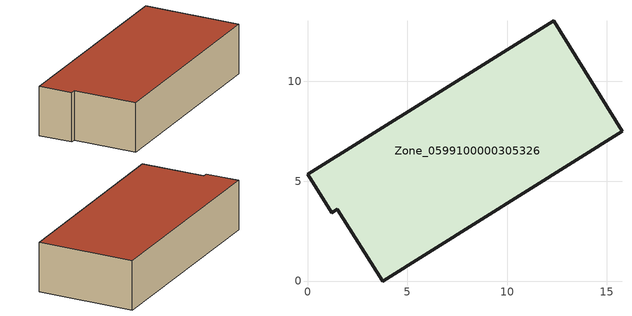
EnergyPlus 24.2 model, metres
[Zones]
Zone_0599100000305326
 floor ground (C_G): 12.33,13.03 15.76,7.52 3.77,0 1.48,3.6 1.21,3.43 0,5.36 z0
 wall outside (C_F): 15.76,7.52 12.33,13.03 0,5.36 1.21,3.43 1.48,3.6 3.77,0 15.76,7.52 z0:3.31
 roof outside (C_R): 12.33,13.03 0,5.36 1.21,3.43 1.48,3.6 3.77,0 15.76,7.52 z3.31
[BUILDING]
Pand.0599100000305326: North Axis=0; Terrain=City; Loads Convergence Tolerance Value=0.04; Temperature Convergence Tolerance Value=0.4; Solar Distribution=FullExterior; Maximum Number of Warmup Days=25; Minimum Number of Warmup Days=1
[Site:Location]
Rotterdam.The.Hague.AP_ZH_NLD Design_Conditions: Latitude=51.96; Longitude=4.45; Time Zone=1; Elevation=-4.5
[SITE:GROUNDTEMPERATURE:BUILDINGSURFACE]
18, 18, 18, 18, 18, 18, 18, 18, 18, 18, 18, 18
[MATERIAL] Thermal Absorptance=0.9; Solar Absorptance=0.7; Visible Absorptance=0.7
Name | Roughness | Thickness | Conductivity | Density | Specific Heat
G.TI.1946 | MediumSmooth | 0.15 | 1 | 540 | 1210
F.TI.1946 | Rough | 0.3 | 0.857143 | 1920 | 840
R.TI.1946 | MediumRough | 0.2 | 0.1 | 1500 | 1000
[CONSTRUCTION]
C_G: G.TI.1946
C_F: F.TI.1946
C_R: R.TI.1946
[ZONE]
Zone_0599100000305326: Type=1; Multiplier=1; Ceiling Height=Autocalculate; Volume=Autocalculate; Floor Area=autocalculate; Part of Total Floor Area=Yes
[ZONEINFILTRATION:DESIGNFLOWRATE]
Infil_Zone_0599100000305326: Zone or ZoneList or Space or SpaceList=Zone_0599100000305326; Schedule=AlwaysOn; Design Flow Rate Calculation Method=Flow/Area; Flow Rate per Floor Area=0.003; Constant Term Coefficient=1; Temperature Term Coefficient=0; Velocity Term Coefficient=0; Velocity Squared Term Coefficient=0
[HVACTEMPLATE:ZONE:IDEALLOADSAIRSYSTEM]
Zone_0599100000305326: Maximum Heating Supply Air Temperature=50; Minimum Cooling Supply Air Temperature=13; Maximum Heating Supply Air Humidity Ratio=0.0156; Minimum Cooling Supply Air Humidity Ratio=0.0077; Heating Limit=NoLimit; Cooling Limit=NoLimit; Dehumidification Control Type=ConstantSensibleHeatRatio; Cooling Sensible Heat Ratio=0.7; Dehumidification Setpoint=60; Humidification Control Type=None; Humidification Setpoint=30; Outdoor Air Method=None; Outdoor Air Flow Rate per Person=0.00944; Outdoor Air Flow Rate per Zone Floor Area=0; Outdoor Air Flow Rate per Zone=0; Demand Controlled Ventilation Type=None; Outdoor Air Economizer Type=NoEconomizer; Heat Recovery Type=None; Sensible Heat Recovery Effectiveness=0.7; Latent Heat Recovery Effectiveness=0.65
[ZONECONTROL:THERMOSTAT]
ThermostatControl_Zone_0599100000305326: Zone or ZoneList=Zone_0599100000305326; Control Type Schedule=DualSetpointControlType; Control 1=Thermostat_Zone_0599100000305326; Temperature Difference Between Cutout And Setpoint=0
[THERMOSTATSETPOINT:DUALSETPOINT]
Thermostat_Zone_0599100000305326: Heating Setpoint Temperature Schedule=HeatingSetpoint_Zone_0599100000305326; Cooling Setpoint Temperature Schedule=CoolingSetpoint_Zone_0599100000305326
[SCHEDULE:COMPACT]
HeatingSetpoint_Zone_0599100000305326: Through: 12/31, For: AllDays, Until: 24:00, 21
CoolingSetpoint_Zone_0599100000305326: Through: 12/31, For: AllDays, Until: 24:00, 24
DualSetpointControlType: Through: 12/31, For: AllDays, Until: 24:00, 4
AlwaysOn: Through: 12/31, For: AllDays, Until: 24:00, 1
